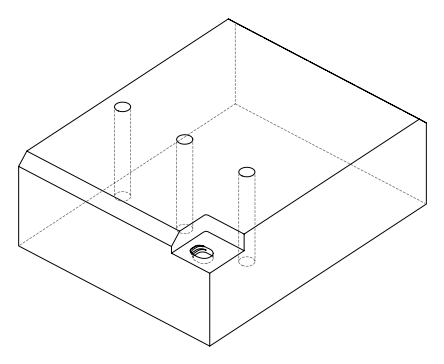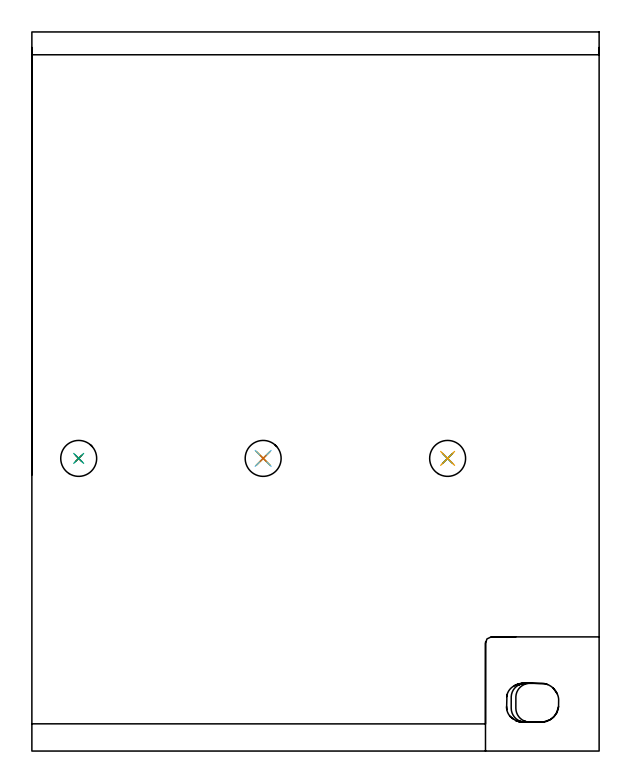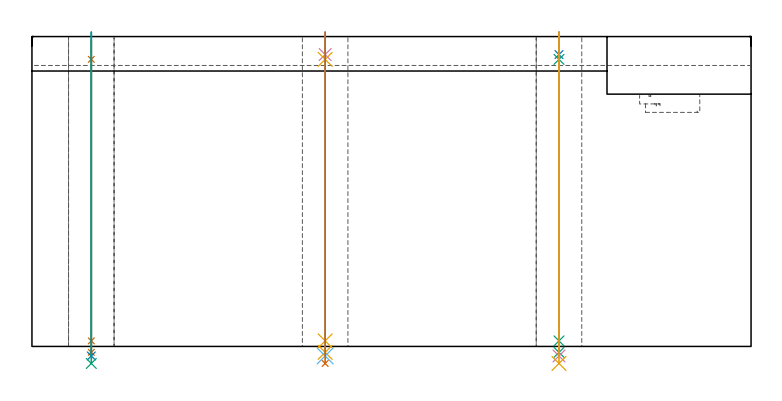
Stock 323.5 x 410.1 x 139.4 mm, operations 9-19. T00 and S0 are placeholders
(PLAN: 19 operations, 15 tool changes, 77.3 min)
(1 AREA_MILL | FG_CHAMFER_SURFACE | UGT0205_001 | 12.67 min | 31953 mm3)
(2 AREA_MILL_1 | FG_CHAMFER_SURFACE_1 | UGT0205_001 | 13.19 min | 27405 mm3)
(3 MILL_CORNER_NOTCH_RECTANGULAR | CORNER_NOTCH_RECTANGULAR | NXT0201_008 | Follow Part, ap 1.5, ae 75% | 45.21 min | 108325 mm3)
(4 MILL_RECTANGULAR_POCKET | POCKET_RECTANGULAR_STRAIGHT | UGT0201_010 | Follow Part, ap 4, ae 75% | 0.52 min | 4260 mm3)
(5 SPOT_DRILL | STEP1HOLE | NXT0321_9005460120000 | 0.05 min | 0 mm3)
(6 SPOT_DRILL_1 | STEP1HOLE_1 | NXT0321_9005460120000 | 0.05 min | 281 mm3)
(7 SPOT_DRILL_2 | STEP1HOLE_2 | NXT0321_9005460120000 | 0.05 min | 200 mm3)
(8 DRILL_BLIND_HOLE_INTO_CENTER | STEP1HOLE | UGT0301_178 | 0.04 min | 163 mm3)
(9 GUN_DRILL_THROUGH_HOLE | STEP1HOLE | UGT0307_001 | 0.62 min | 2414 mm3)
(10 SPADE_DRILL_TO_ENLARGE_THROUGH_HOLE | STEP1HOLE | UGT0306_003 | 0.58 min | 14272 mm3)
(11 DRILL_TO_ENLARGE_THROUGH_HOLE | STEP1HOLE | UGT0301_050 | 0.6 min | 28895 mm3)
(12 DRILL_BLIND_HOLE_INTO_CENTER_1 | STEP1HOLE_1 | UGT0301_178 | 0.04 min | 9 mm3)
(13 GUN_DRILL_THROUGH_HOLE_1 | STEP1HOLE_1 | UGT0307_001 | 0.62 min | 2661 mm3)
(14 SPADE_DRILL_TO_ENLARGE_THROUGH_HOLE_1 | STEP1HOLE_1 | UGT0306_003 | 0.58 min | 14120 mm3)
(15 DRILL_TO_ENLARGE_THROUGH_HOLE_1 | STEP1HOLE_1 | UGT0301_050 | 0.6 min | 28939 mm3)
(16 DRILL_BLIND_HOLE_INTO_CENTER_2 | STEP1HOLE_2 | UGT0301_178 | 0.04 min | 50 mm3)
(17 GUN_DRILL_THROUGH_HOLE_2 | STEP1HOLE_2 | UGT0307_001 | 0.62 min | 2559 mm3)
(18 SPADE_DRILL_TO_ENLARGE_THROUGH_HOLE_2 | STEP1HOLE_2 | UGT0306_003 | 0.58 min | 14415 mm3)
(19 DRILL_TO_ENLARGE_THROUGH_HOLE_2 | STEP1HOLE_2 | UGT0301_050 | 0.6 min | 28898 mm3)
(TOOL UGT0205_001 | Chamfer Mill 20 x 3 x 45 deg. | D20 FL50 Z2)
(TOOL NXT0201_008 | ENDMILL 6mm [2P460-0600-NA 1630] | D6 FL26 Z6)
(TOOL UGT0201_010 | End Mill 16 mm | D16 FL22 Z2)
(TOOL NXT0321_9005460120000 | NC Spot Drill, 142deg, 12mm, Carbide, Uncoated | D12 PA142 FL30 Z2)
(TOOL UGT0301_178 | Twist Drill 5.4 mm | D5.4 PA118 FL55 Z2)
(TOOL UGT0307_001 | Gun Drill 5 mm | D5 PA130 FL24 Z1)
(TOOL UGT0306_003 | Spade Drill 12.5mm | D12.5 PA132 FL10 Z2)
(TOOL UGT0301_050 | Twist Drill 20.5 mm | D20.5 PA118 FL145 Z2)
(OP 9 GUN_DRILL_THROUGH_HOLE)
G17 G21 G94 G90
T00 M6
G54
G17 G0 G90 X26.7 Y166.9 M8
G43 Z149.4 H0
Z137.722
S716 M3
G94 G1 Z129.136 F125. M26
G4 X.084
Z2.5 F250.
G4 X.084
Z-2.666 F125.
G4 X.084
M5
M9
G0 Z137.722
Z149.4
M2
(OP 10 SPADE_DRILL_TO_ENLARGE_THROUGH_HOLE)
G17 G21 G94 G90
T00 M6
G54
G17 G0 G90 X26.7 Y166.9 S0 M3
G43 Z149.4 H0
G94 G73 G98 Z-4.283 F250. Q11.974 R141.4
G80
M5
M2
(OP 11 DRILL_TO_ENLARGE_THROUGH_HOLE)
G17 G21 G94 G90
T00 M6
G54
G17 G0 G90 X26.7 Y166.9 S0 M3
G43 Z149.4 H0
G94 G73 G98 Z-7.659 F250. Q18.382 R141.4
G80
M5
M2
(OP 12 DRILL_BLIND_HOLE_INTO_CENTER_1)
G17 G21 G94 G90
T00 M6
G54
G17 G0 G90 X131.9 Y166.9 S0 M3
G43 Z149.4 H0
G94 G81 G98 Z131.3 F250. R141.4
G80
M5
M2
(OP 13 GUN_DRILL_THROUGH_HOLE_1)
G17 G21 G94 G90
T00 M6
G54
G17 G0 G90 X131.9 Y166.9 M8
G43 Z149.4 H0
Z137.722
S716 M3
G94 G1 Z129.136 F125. M26
G4 X.084
Z2.5 F250.
G4 X.084
Z-2.666 F125.
G4 X.084
M5
M9
G0 Z137.722
Z149.4
M2
(OP 14 SPADE_DRILL_TO_ENLARGE_THROUGH_HOLE_1)
G17 G21 G94 G90
T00 M6
G54
G17 G0 G90 X131.9 Y166.9 S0 M3
G43 Z149.4 H0
G94 G73 G98 Z-4.283 F250. Q11.974 R141.4
G80
M5
M2
(OP 15 DRILL_TO_ENLARGE_THROUGH_HOLE_1)
G17 G21 G94 G90
T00 M6
G54
G17 G0 G90 X131.9 Y166.9 S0 M3
G43 Z149.4 H0
G94 G73 G98 Z-7.659 F250. Q18.382 R141.4
G80
M5
M2
(OP 16 DRILL_BLIND_HOLE_INTO_CENTER_2)
G17 G21 G94 G90
T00 M6
G54
G17 G0 G90 X237.1 Y166.9 S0 M3
G43 Z149.4 H0
G94 G81 G98 Z131.3 F250. R141.4
G80
M5
M2
(OP 17 GUN_DRILL_THROUGH_HOLE_2)
G17 G21 G94 G90
T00 M6
G54
G17 G0 G90 X237.1 Y166.9 M8
G43 Z149.4 H0
Z137.722
S716 M3
G94 G1 Z129.136 F125. M26
G4 X.084
Z2.5 F250.
G4 X.084
Z-2.666 F125.
G4 X.084
M5
M9
G0 Z137.722
Z149.4
M2
(OP 18 SPADE_DRILL_TO_ENLARGE_THROUGH_HOLE_2)
G17 G21 G94 G90
T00 M6
G54
G17 G0 G90 X237.1 Y166.9 S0 M3
G43 Z149.4 H0
G94 G73 G98 Z-4.283 F250. Q11.974 R141.4
G80
M5
M2
(OP 19 DRILL_TO_ENLARGE_THROUGH_HOLE_2)
G17 G21 G94 G90
T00 M6
G54
G17 G0 G90 X237.1 Y166.9 S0 M3
G43 Z149.4 H0
G94 G73 G98 Z-7.659 F250. Q18.382 R141.4
G80
M5
M2
